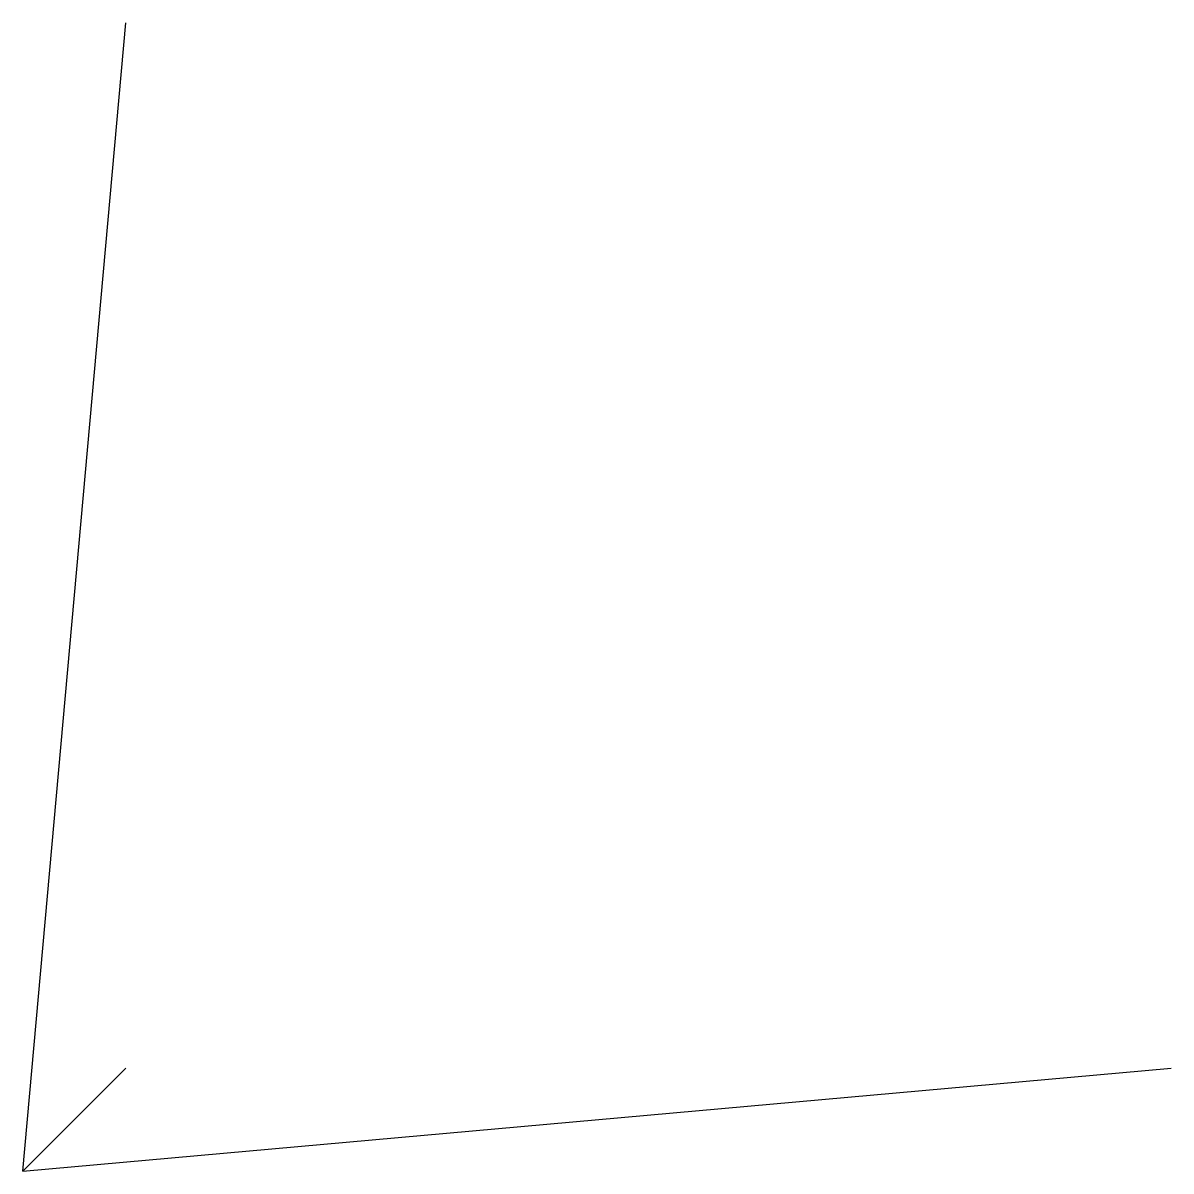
# Model space of a CAD drawing. Extents: x 2280.01 to 2281.87, y 1359.4 to 1361.26.
import ezdxf

# ---------------------------------------------------------------- set-up
doc = ezdxf.new("R2010")
doc.units = 0
doc.layers.add('PÉS_-_MONTANTES', color=110, linetype='CONTINUOUS')

msp = doc.modelspace()

# ---------------------------------------------------------------- linework, layer by layer
at = {"layer": 'PÉS_-_MONTANTES'}
for p, q in [((2280.0059, 1359.3959, 7.5), (2280.1732, 1361.2632, 9)), ((2280.1732, 1359.5632, 9), (2280.0059, 1359.3959, 7.5)), ((2280.0059, 1359.3959, 7.5), (2281.8732, 1359.5632, 9))]:
    msp.add_line(p, q, dxfattribs=at)

doc.saveas('drawing.dxf')
